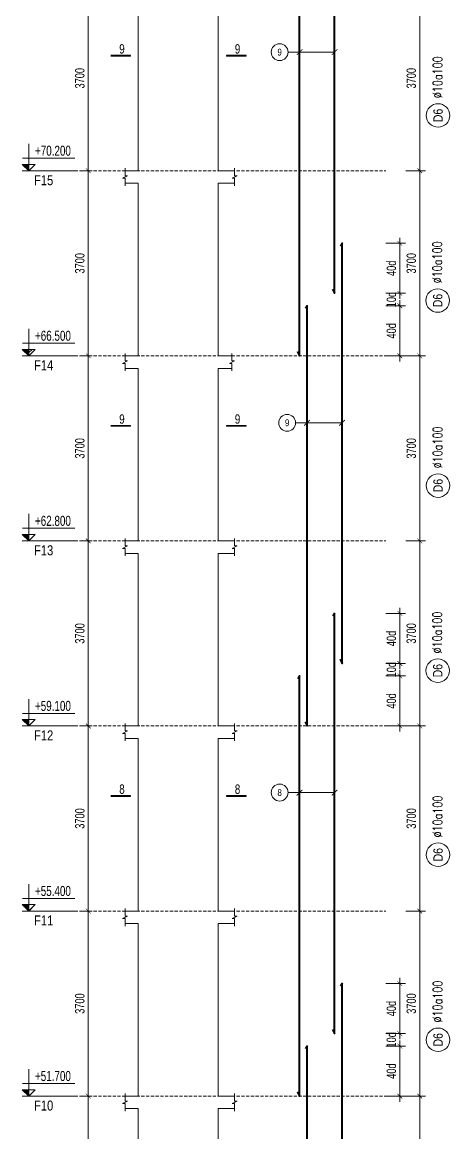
# Model space of a CAD drawing. Header units: millimetres. Extents: x 415878 to 795945, y 85573 to 378758.
# Drawn here: x 415878 to 424428, y 152296 to 174500 of the extents above; entities that cross this region are included whole.
import ezdxf
from ezdxf.enums import TextEntityAlignment as Align

# ---------------------------------------------------------------- set-up
doc = ezdxf.new("R2010")
doc.units = ezdxf.units.MM
doc.linetypes.add('DASHED2', pattern=[9.524999999999999, 6.35, -3.175])
doc.layers.get('0').update_dxf_attribs({"lineweight": 20})
doc.layers.get('Defpoints').update_dxf_attribs({"color": 151, "lineweight": 9})
for name, color, linetype, lineweight in [('NDC_S_ANNO', 7, 'Continuous', 20), ('NDC_S_CONTINUOUS', 3, 'Continuous', 20), ('NDC_S_DIM', 1, 'Continuous', 15), ('NDC_S_ENG TITLE', 3, 'Continuous', 20), ('NDC_S_HATCH MATERIAL', 8, 'Continuous', 13), ('NDC_S_LEADER', 1, 'Continuous', 15), ('NDC_S_REBAR NO.', 7, 'Continuous', 20), ('NDC_S_REBAR NO. BOX', 1, 'Continuous', 9), ('NDC_S_STIRRUP', 4, 'Continuous', 40), ('NDC_S_TEXT SYMBOL', 7, 'Continuous', 20), ('NDC_S_VN TEXT', 7, 'Continuous', 20)]:
    doc.layers.add(name, color=color, linetype=linetype, lineweight=lineweight)
doc.styles.add('NDC_ANNO', font='', dxfattribs={"width": 0.8})
doc.styles.add('NDC_ARIAL', font='arial.ttf', dxfattribs={"width": 0.85})
doc.styles.add('NDC_DIM', font='', dxfattribs={"width": 0.75})
doc.styles.add('NDC_ROMANS', font='romans.shx', dxfattribs={"width": 0.7})
doc.styles.add('NDC_VIE TXT', font='arial.ttf', dxfattribs={"width": 0.8})
doc.styles.get('NDC_ANNO').set_extended_font_data('Dotum')
doc.styles.get('NDC_DIM').set_extended_font_data('Dotum')
doc.dimstyles.new('NDC_dim_75', dxfattribs={"dimscale": 75, "dimtxt": 2.5, "dimasz": 1.5, "dimexe": 1.5, "dimexo": 2.5, "dimgap": 1, "dimtad": 1, "dimdec": 0, "dimzin": 0, "dimdsep": 46, "dimtxsty": 'NDC_DIM', "dimblk": 'DIMMARK', "dimcen": 0.09, "dimdle": 1.2, "dimclrd": 1, "dimclre": 1, "dimclrt": 3, "dimadec": 0, "dimazin": 0, "dimtfac": 1, "dimtdec": 0, "dimtix": 1, "dimtofl": 0, "dimtmove": 0, "dimatfit": 3, "dimfxl": 8, "dimfxlon": 1, "dimtolj": 1, "dimtzin": 0, "dimarcsym": 0})

# ---------------------------------------------------------------- blocks, each defined once
blk = doc.blocks.new('*U25')
at = {"layer": 'NDC_S_ANNO', "color": 0, "linetype": 'ByBlock', "lineweight": -2}
blk.add_line((-4.357142640116527, 0.002997111644365447), (1.000000217026004, 0.002999782974066001), dxfattribs=at)
at = {"layer": 'NDC_S_ANNO', "ltscale": 0.005, "const_width": 0.5}
blk.add_lwpolyline([(1.000000217026004, 0.002999782974066001), (-4.357142640116527, 0.002997111644365447)], dxfattribs=at)
at = {"layer": 'NDC_S_TEXT SYMBOL', "linetype": 'ByBlock', "lineweight": -2, "style": 'NDC_ANNO', "width": 0.8}
blk.add_attdef('DETAIL', text='', height=2.5, dxfattribs=at).set_placement((-0.635006858396082, 1.824862175366434), align=Align.MIDDLE_RIGHT)
blk = doc.blocks.new('*U26')
at = {"layer": 'NDC_S_ANNO', "color": 0, "linetype": 'ByBlock', "lineweight": -2}
blk.add_line((1.000000217026004, 0.002997111644368654), (-4.357142640116527, 0.002999782974062794), dxfattribs=at)
at = {"layer": 'NDC_S_ANNO', "ltscale": 0.005, "const_width": 0.5}
blk.add_lwpolyline([(1.000000217026004, 0.002999782974066001), (-4.357142640116527, 0.002997111644365447)], dxfattribs=at)
at = {"layer": 'NDC_S_TEXT SYMBOL', "linetype": 'ByBlock', "lineweight": -2, "style": 'NDC_ANNO', "width": 0.8}
blk.add_attdef('DETAIL', text='', height=2.5, dxfattribs=at).set_placement((-0.635006858396082, 1.824862175366434), align=Align.MIDDLE_RIGHT)
blk = doc.blocks.new('DIMMARK')
at = {"layer": 'NDC_S_DIM', "color": 1}
blk.add_line((-1.5, 0), (1, 0), dxfattribs=at)
at = {"layer": 'NDC_S_DIM', "color": 2, "const_width": 0.1}
blk.add_lwpolyline([(-0.4242640687119285, -0.4242640687119285), (0.4242640687119285, 0.4242640687119285)], dxfattribs=at)
blk = doc.blocks.new('*D817')
at = {"layer": 'Defpoints', "color": 0, "transparency": 16777216}
for p in [(417199.4336846764, 153029.3984995254), (417430.9967218214, 153029.3984995254), (417595.8055082398, 149329.3984995254)]:
    blk.add_point(p, dxfattribs=at)
at = {"layer": 'NDC_S_HATCH MATERIAL', "color": 1, "lineweight": -2, "transparency": 16777216}
for p, q in [((417243.4967218214, 153029.3984995254), (417086.9336846764, 153029.3984995254)), ((417199.4336846764, 149441.8984995254), (417199.4336846764, 152916.8984995254)), ((417408.3055082398, 149329.3984995254), (417086.9336846764, 149329.3984995254))]:
    blk.add_line(p, q, dxfattribs=at)
at = {"layer": 'NDC_S_HATCH MATERIAL', "color": 1, "lineweight": -2, "transparency": 16777216, "xscale": 112.5, "yscale": 112.5, "zscale": 112.5}
for p, rotation in [((417199.4336846764, 153029.3984995254), 90), ((417199.4336846764, 149329.3984995254), 270)]:
    blk.add_blockref('DIMMARK', p, dxfattribs=dict(at, rotation=rotation))
at = {"layer": 'NDC_S_HATCH MATERIAL', "color": 3, "transparency": 16777216, "insert": (417030.6836846763, 151179.3984995254), "char_height": 187.5, "attachment_point": 5, "rotation": 90, "style": 'NDC_DIM'}
blk.add_mtext('\\A1;3700', dxfattribs=at)
blk = doc.blocks.new('*D818')
at = {"layer": 'Defpoints', "color": 0, "transparency": 16777216}
for p in [(417199.4336846766, 156729.3984995254), (417430.9967218214, 156729.3984995254), (417430.9967218214, 153029.3984995254)]:
    blk.add_point(p, dxfattribs=at)
at = {"layer": 'NDC_S_HATCH MATERIAL', "color": 1, "lineweight": -2, "transparency": 16777216}
for p, q in [((417243.4967218214, 156729.3984995254), (417086.9336846766, 156729.3984995254)), ((417199.4336846766, 153141.8984995254), (417199.4336846766, 156616.8984995254)), ((417243.4967218214, 153029.3984995254), (417086.9336846766, 153029.3984995254))]:
    blk.add_line(p, q, dxfattribs=at)
at = {"layer": 'NDC_S_HATCH MATERIAL', "color": 1, "lineweight": -2, "transparency": 16777216, "xscale": 112.5, "yscale": 112.5, "zscale": 112.5}
for p, rotation in [((417199.4336846766, 156729.3984995254), 90), ((417199.4336846766, 153029.3984995254), 270)]:
    blk.add_blockref('DIMMARK', p, dxfattribs=dict(at, rotation=rotation))
at = {"layer": 'NDC_S_HATCH MATERIAL', "color": 3, "transparency": 16777216, "insert": (417030.6836846765, 154879.3984995254), "char_height": 187.5, "attachment_point": 5, "rotation": 90, "style": 'NDC_DIM'}
blk.add_mtext('\\A1;3700', dxfattribs=at)
blk = doc.blocks.new('*D819')
at = {"layer": 'Defpoints', "color": 0, "transparency": 16777216}
for p in [(417199.4336846768, 160429.3984995254), (417430.9967218214, 160429.3984995254), (417430.9967218214, 156729.3984995254)]:
    blk.add_point(p, dxfattribs=at)
at = {"layer": 'NDC_S_HATCH MATERIAL', "color": 1, "lineweight": -2, "transparency": 16777216}
for p, q in [((417243.4967218214, 160429.3984995254), (417086.9336846768, 160429.3984995254)), ((417199.4336846768, 156841.8984995254), (417199.4336846768, 160316.8984995254)), ((417243.4967218214, 156729.3984995254), (417086.9336846768, 156729.3984995254))]:
    blk.add_line(p, q, dxfattribs=at)
at = {"layer": 'NDC_S_HATCH MATERIAL', "color": 1, "lineweight": -2, "transparency": 16777216, "xscale": 112.5, "yscale": 112.5, "zscale": 112.5}
for p, rotation in [((417199.4336846768, 160429.3984995254), 90), ((417199.4336846768, 156729.3984995254), 270)]:
    blk.add_blockref('DIMMARK', p, dxfattribs=dict(at, rotation=rotation))
at = {"layer": 'NDC_S_HATCH MATERIAL', "color": 3, "transparency": 16777216, "insert": (417030.6836846768, 158579.3984995254), "char_height": 187.5, "attachment_point": 5, "rotation": 90, "style": 'NDC_DIM'}
blk.add_mtext('\\A1;3700', dxfattribs=at)
blk = doc.blocks.new('*D820')
at = {"layer": 'Defpoints', "color": 0, "transparency": 16777216}
for p in [(417199.4336846771, 164129.3984995254), (417430.9967218214, 164129.3984995254), (417430.9967218214, 160429.3984995254)]:
    blk.add_point(p, dxfattribs=at)
at = {"layer": 'NDC_S_HATCH MATERIAL', "color": 1, "lineweight": -2, "transparency": 16777216}
for p, q in [((417243.4967218214, 164129.3984995254), (417086.9336846771, 164129.3984995254)), ((417199.4336846771, 160541.8984995254), (417199.4336846771, 164016.8984995254)), ((417243.4967218214, 160429.3984995254), (417086.9336846771, 160429.3984995254))]:
    blk.add_line(p, q, dxfattribs=at)
at = {"layer": 'NDC_S_HATCH MATERIAL', "color": 1, "lineweight": -2, "transparency": 16777216, "xscale": 112.5, "yscale": 112.5, "zscale": 112.5}
for p, rotation in [((417199.4336846771, 164129.3984995254), 90), ((417199.4336846771, 160429.3984995254), 270)]:
    blk.add_blockref('DIMMARK', p, dxfattribs=dict(at, rotation=rotation))
at = {"layer": 'NDC_S_HATCH MATERIAL', "color": 3, "transparency": 16777216, "insert": (417030.683684677, 162279.3984995254), "char_height": 187.5, "attachment_point": 5, "rotation": 90, "style": 'NDC_DIM'}
blk.add_mtext('\\A1;3700', dxfattribs=at)
blk = doc.blocks.new('*D821')
at = {"layer": 'Defpoints', "color": 0, "transparency": 16777216}
for p in [(417199.4336846773, 167829.3984995254), (417430.9967218214, 167829.3984995254), (417430.9967218214, 164129.3984995254)]:
    blk.add_point(p, dxfattribs=at)
at = {"layer": 'NDC_S_HATCH MATERIAL', "color": 1, "lineweight": -2, "transparency": 16777216}
for p, q in [((417243.4967218214, 167829.3984995254), (417086.9336846773, 167829.3984995254)), ((417199.4336846773, 164241.8984995254), (417199.4336846773, 167716.8984995254)), ((417243.4967218214, 164129.3984995254), (417086.9336846773, 164129.3984995254))]:
    blk.add_line(p, q, dxfattribs=at)
at = {"layer": 'NDC_S_HATCH MATERIAL', "color": 1, "lineweight": -2, "transparency": 16777216, "xscale": 112.5, "yscale": 112.5, "zscale": 112.5}
for p, rotation in [((417199.4336846773, 167829.3984995254), 90), ((417199.4336846773, 164129.3984995254), 270)]:
    blk.add_blockref('DIMMARK', p, dxfattribs=dict(at, rotation=rotation))
at = {"layer": 'NDC_S_HATCH MATERIAL', "color": 3, "transparency": 16777216, "insert": (417030.6836846772, 165979.3984995254), "char_height": 187.5, "attachment_point": 5, "rotation": 90, "style": 'NDC_DIM'}
blk.add_mtext('\\A1;3700', dxfattribs=at)
blk = doc.blocks.new('*D822')
at = {"layer": 'Defpoints', "color": 0, "transparency": 16777216}
for p in [(417199.4336846775, 171529.3984995254), (417430.9967218214, 171529.3984995254), (417430.9967218214, 167829.3984995254)]:
    blk.add_point(p, dxfattribs=at)
at = {"layer": 'NDC_S_HATCH MATERIAL', "color": 1, "lineweight": -2, "transparency": 16777216}
for p, q in [((417243.4967218214, 171529.3984995254), (417086.9336846775, 171529.3984995254)), ((417199.4336846775, 167941.8984995254), (417199.4336846775, 171416.8984995254)), ((417243.4967218214, 167829.3984995254), (417086.9336846775, 167829.3984995254))]:
    blk.add_line(p, q, dxfattribs=at)
at = {"layer": 'NDC_S_HATCH MATERIAL', "color": 1, "lineweight": -2, "transparency": 16777216, "xscale": 112.5, "yscale": 112.5, "zscale": 112.5}
for p, rotation in [((417199.4336846775, 171529.3984995254), 90), ((417199.4336846775, 167829.3984995254), 270)]:
    blk.add_blockref('DIMMARK', p, dxfattribs=dict(at, rotation=rotation))
at = {"layer": 'NDC_S_HATCH MATERIAL', "color": 3, "transparency": 16777216, "insert": (417030.6836846775, 169679.3984995254), "char_height": 187.5, "attachment_point": 5, "rotation": 90, "style": 'NDC_DIM'}
blk.add_mtext('\\A1;3700', dxfattribs=at)
blk = doc.blocks.new('*D823')
at = {"layer": 'Defpoints', "color": 0, "transparency": 16777216}
for p in [(417199.4336846778, 175229.3984995254), (417430.9967218214, 175229.3984995254), (417430.9967218214, 171529.3984995254)]:
    blk.add_point(p, dxfattribs=at)
at = {"layer": 'NDC_S_HATCH MATERIAL', "color": 1, "lineweight": -2, "transparency": 16777216}
for p, q in [((417243.4967218214, 175229.3984995254), (417086.9336846778, 175229.3984995254)), ((417199.4336846778, 171641.8984995254), (417199.4336846778, 175116.8984995254)), ((417243.4967218214, 171529.3984995254), (417086.9336846778, 171529.3984995254))]:
    blk.add_line(p, q, dxfattribs=at)
at = {"layer": 'NDC_S_HATCH MATERIAL', "color": 1, "lineweight": -2, "transparency": 16777216, "xscale": 112.5, "yscale": 112.5, "zscale": 112.5}
for p, rotation in [((417199.4336846778, 175229.3984995254), 90), ((417199.4336846778, 171529.3984995254), 270)]:
    blk.add_blockref('DIMMARK', p, dxfattribs=dict(at, rotation=rotation))
at = {"layer": 'NDC_S_HATCH MATERIAL', "color": 3, "transparency": 16777216, "insert": (417030.6836846777, 173379.3984995254), "char_height": 187.5, "attachment_point": 5, "rotation": 90, "style": 'NDC_DIM'}
blk.add_mtext('\\A1;3700', dxfattribs=at)
blk = doc.blocks.new('*D869')
at = {"layer": 'Defpoints', "color": 0, "transparency": 16777216}
for p in [(419794.5496749418, 154029.3984995252), (423428.6123127703, 154029.3984995252), (419794.5496749418, 153029.3984995254)]:
    blk.add_point(p, dxfattribs=at)
at = {"layer": 'NDC_S_HATCH MATERIAL', "color": 1, "lineweight": -2, "transparency": 16777216}
for p, q in [((423147.3623127703, 154029.3984995252), (423541.1123127703, 154029.3984995252)), ((423428.6123127703, 153141.8984995254), (423428.6123127703, 153916.8984995252)), ((423147.3623127703, 153029.3984995254), (423541.1123127703, 153029.3984995254))]:
    blk.add_line(p, q, dxfattribs=at)
at = {"layer": 'NDC_S_HATCH MATERIAL', "color": 1, "lineweight": -2, "transparency": 16777216, "xscale": 112.5, "yscale": 112.5, "zscale": 112.5}
for p, rotation in [((423428.6123127703, 154029.3984995252), 90), ((423428.6123127703, 153029.3984995254), 270)]:
    blk.add_blockref('DIMMARK', p, dxfattribs=dict(at, rotation=rotation))
at = {"layer": 'NDC_S_HATCH MATERIAL', "color": 3, "transparency": 16777216, "insert": (423259.8623127702, 153529.3984995253), "char_height": 187.5, "attachment_point": 5, "rotation": 90, "style": 'NDC_DIM'}
blk.add_mtext('\\A1;\\A1;40d', dxfattribs=at)
blk = doc.blocks.new('*D870')
at = {"layer": 'Defpoints', "color": 0, "transparency": 16777216}
for p in [(419794.5496749418, 154279.3984995252), (423428.6123127707, 154279.3984995252), (419794.5496749418, 154029.3984995252)]:
    blk.add_point(p, dxfattribs=at)
at = {"layer": 'NDC_S_HATCH MATERIAL', "color": 1, "lineweight": -2, "transparency": 16777216}
for p, q in [((423428.6123127707, 154391.8984995252), (423428.6123127707, 154504.3984995252)), ((423147.3623127707, 154279.3984995252), (423541.1123127707, 154279.3984995252)), ((423147.3623127707, 154029.3984995252), (423541.1123127707, 154029.3984995252)), ((423428.6123127707, 153916.8984995252), (423428.6123127707, 153804.3984995252))]:
    blk.add_line(p, q, dxfattribs=at)
at = {"layer": 'NDC_S_HATCH MATERIAL', "color": 1, "lineweight": -2, "transparency": 16777216, "xscale": 112.5, "yscale": 112.5, "zscale": 112.5}
for p, rotation in [((423428.6123127707, 154279.3984995252), 270), ((423428.6123127707, 154029.3984995252), 90)]:
    blk.add_blockref('DIMMARK', p, dxfattribs=dict(at, rotation=rotation))
at = {"layer": 'NDC_S_HATCH MATERIAL', "color": 3, "transparency": 16777216, "insert": (423259.8623127707, 154154.3984995252), "char_height": 187.5, "attachment_point": 5, "rotation": 90, "style": 'NDC_DIM'}
blk.add_mtext('\\A1;\\A1;10d', dxfattribs=at)
blk = doc.blocks.new('*D871')
at = {"layer": 'Defpoints', "color": 0, "transparency": 16777216}
for p in [(419794.5496749418, 155279.3984995252), (423428.6123127712, 155279.3984995252), (419794.5496749418, 154279.3984995252)]:
    blk.add_point(p, dxfattribs=at)
at = {"layer": 'NDC_S_HATCH MATERIAL', "color": 1, "lineweight": -2, "transparency": 16777216}
for p, q in [((423147.3623127712, 155279.3984995252), (423541.1123127712, 155279.3984995252)), ((423428.6123127712, 154391.8984995252), (423428.6123127712, 155166.8984995252)), ((423147.3623127712, 154279.3984995252), (423541.1123127712, 154279.3984995252))]:
    blk.add_line(p, q, dxfattribs=at)
at = {"layer": 'NDC_S_HATCH MATERIAL', "color": 1, "lineweight": -2, "transparency": 16777216, "xscale": 112.5, "yscale": 112.5, "zscale": 112.5}
for p, rotation in [((423428.6123127712, 155279.3984995252), 90), ((423428.6123127712, 154279.3984995252), 270)]:
    blk.add_blockref('DIMMARK', p, dxfattribs=dict(at, rotation=rotation))
at = {"layer": 'NDC_S_HATCH MATERIAL', "color": 3, "transparency": 16777216, "insert": (423259.8623127711, 154779.3984995252), "char_height": 187.5, "attachment_point": 5, "rotation": 90, "style": 'NDC_DIM'}
blk.add_mtext('\\A1;\\A1;40d', dxfattribs=at)
blk = doc.blocks.new('*D875')
at = {"layer": 'Defpoints', "color": 0, "transparency": 16777216}
for p in [(419794.5496749418, 161429.3984995252), (423428.6123127707, 161429.3984995252), (419794.5496749418, 160429.3984995254)]:
    blk.add_point(p, dxfattribs=at)
at = {"layer": 'NDC_S_HATCH MATERIAL', "color": 1, "lineweight": -2, "transparency": 16777216}
for p, q in [((423147.3623127707, 161429.3984995252), (423541.1123127707, 161429.3984995252)), ((423428.6123127707, 160541.8984995254), (423428.6123127707, 161316.8984995252)), ((423147.3623127707, 160429.3984995254), (423541.1123127707, 160429.3984995254))]:
    blk.add_line(p, q, dxfattribs=at)
at = {"layer": 'NDC_S_HATCH MATERIAL', "color": 1, "lineweight": -2, "transparency": 16777216, "xscale": 112.5, "yscale": 112.5, "zscale": 112.5}
for p, rotation in [((423428.6123127707, 161429.3984995252), 90), ((423428.6123127707, 160429.3984995254), 270)]:
    blk.add_blockref('DIMMARK', p, dxfattribs=dict(at, rotation=rotation))
at = {"layer": 'NDC_S_HATCH MATERIAL', "color": 3, "transparency": 16777216, "insert": (423259.8623127707, 160929.3984995253), "char_height": 187.5, "attachment_point": 5, "rotation": 90, "style": 'NDC_DIM'}
blk.add_mtext('\\A1;\\A1;40d', dxfattribs=at)
blk = doc.blocks.new('*D876')
at = {"layer": 'Defpoints', "color": 0, "transparency": 16777216}
for p in [(419794.5496749418, 161679.3984995252), (423428.6123127712, 161679.3984995252), (419794.5496749418, 161429.3984995252)]:
    blk.add_point(p, dxfattribs=at)
at = {"layer": 'NDC_S_HATCH MATERIAL', "color": 1, "lineweight": -2, "transparency": 16777216}
for p, q in [((423428.6123127712, 161791.8984995252), (423428.6123127712, 161904.3984995252)), ((423147.3623127712, 161679.3984995252), (423541.1123127712, 161679.3984995252)), ((423147.3623127712, 161429.3984995252), (423541.1123127712, 161429.3984995252)), ((423428.6123127712, 161316.8984995252), (423428.6123127712, 161204.3984995252))]:
    blk.add_line(p, q, dxfattribs=at)
at = {"layer": 'NDC_S_HATCH MATERIAL', "color": 1, "lineweight": -2, "transparency": 16777216, "xscale": 112.5, "yscale": 112.5, "zscale": 112.5}
for p, rotation in [((423428.6123127712, 161679.3984995252), 270), ((423428.6123127712, 161429.3984995252), 90)]:
    blk.add_blockref('DIMMARK', p, dxfattribs=dict(at, rotation=rotation))
at = {"layer": 'NDC_S_HATCH MATERIAL', "color": 3, "transparency": 16777216, "insert": (423259.8623127711, 161554.3984995252), "char_height": 187.5, "attachment_point": 5, "rotation": 90, "style": 'NDC_DIM'}
blk.add_mtext('\\A1;\\A1;10d', dxfattribs=at)
blk = doc.blocks.new('*D877')
at = {"layer": 'Defpoints', "color": 0, "transparency": 16777216}
for p in [(419794.5496749418, 162679.3984995252), (423428.6123127717, 162679.3984995252), (419794.5496749418, 161679.3984995252)]:
    blk.add_point(p, dxfattribs=at)
at = {"layer": 'NDC_S_HATCH MATERIAL', "color": 1, "lineweight": -2, "transparency": 16777216}
for p, q in [((423147.3623127717, 162679.3984995252), (423541.1123127717, 162679.3984995252)), ((423428.6123127717, 161791.8984995252), (423428.6123127717, 162566.8984995252)), ((423147.3623127717, 161679.3984995252), (423541.1123127717, 161679.3984995252))]:
    blk.add_line(p, q, dxfattribs=at)
at = {"layer": 'NDC_S_HATCH MATERIAL', "color": 1, "lineweight": -2, "transparency": 16777216, "xscale": 112.5, "yscale": 112.5, "zscale": 112.5}
for p, rotation in [((423428.6123127717, 162679.3984995252), 90), ((423428.6123127717, 161679.3984995252), 270)]:
    blk.add_blockref('DIMMARK', p, dxfattribs=dict(at, rotation=rotation))
at = {"layer": 'NDC_S_HATCH MATERIAL', "color": 3, "transparency": 16777216, "insert": (423259.8623127716, 162179.3984995252), "char_height": 187.5, "attachment_point": 5, "rotation": 90, "style": 'NDC_DIM'}
blk.add_mtext('\\A1;\\A1;40d', dxfattribs=at)
blk = doc.blocks.new('*D878')
at = {"layer": 'Defpoints', "color": 0, "transparency": 16777216}
for p in [(419794.5496749418, 168829.3984995251), (423428.6123127707, 168829.3984995251), (419794.5496749418, 167829.3984995253)]:
    blk.add_point(p, dxfattribs=at)
at = {"layer": 'NDC_S_HATCH MATERIAL', "color": 1, "lineweight": -2, "transparency": 16777216}
for p, q in [((423147.3623127707, 168829.3984995251), (423541.1123127707, 168829.3984995251)), ((423428.6123127707, 167941.8984995253), (423428.6123127707, 168716.8984995251)), ((423147.3623127707, 167829.3984995253), (423541.1123127707, 167829.3984995253))]:
    blk.add_line(p, q, dxfattribs=at)
at = {"layer": 'NDC_S_HATCH MATERIAL', "color": 1, "lineweight": -2, "transparency": 16777216, "xscale": 112.5, "yscale": 112.5, "zscale": 112.5}
for p, rotation in [((423428.6123127707, 168829.3984995251), 90), ((423428.6123127707, 167829.3984995253), 270)]:
    blk.add_blockref('DIMMARK', p, dxfattribs=dict(at, rotation=rotation))
at = {"layer": 'NDC_S_HATCH MATERIAL', "color": 3, "transparency": 16777216, "insert": (423259.8623127707, 168329.3984995252), "char_height": 187.5, "attachment_point": 5, "rotation": 90, "style": 'NDC_DIM'}
blk.add_mtext('\\A1;\\A1;40d', dxfattribs=at)
blk = doc.blocks.new('*D879')
at = {"layer": 'Defpoints', "color": 0, "transparency": 16777216}
for p in [(419794.5496749418, 169079.3984995251), (423428.6123127712, 169079.3984995251), (419794.5496749418, 168829.3984995251)]:
    blk.add_point(p, dxfattribs=at)
at = {"layer": 'NDC_S_HATCH MATERIAL', "color": 1, "lineweight": -2, "transparency": 16777216}
for p, q in [((423428.6123127712, 169191.8984995251), (423428.6123127712, 169304.3984995251)), ((423147.3623127712, 169079.3984995251), (423541.1123127712, 169079.3984995251)), ((423147.3623127712, 168829.3984995251), (423541.1123127712, 168829.3984995251)), ((423428.6123127712, 168716.8984995251), (423428.6123127712, 168604.3984995251))]:
    blk.add_line(p, q, dxfattribs=at)
at = {"layer": 'NDC_S_HATCH MATERIAL', "color": 1, "lineweight": -2, "transparency": 16777216, "xscale": 112.5, "yscale": 112.5, "zscale": 112.5}
for p, rotation in [((423428.6123127712, 169079.3984995251), 270), ((423428.6123127712, 168829.3984995251), 90)]:
    blk.add_blockref('DIMMARK', p, dxfattribs=dict(at, rotation=rotation))
at = {"layer": 'NDC_S_HATCH MATERIAL', "color": 3, "transparency": 16777216, "insert": (423259.8623127711, 168954.3984995252), "char_height": 187.5, "attachment_point": 5, "rotation": 90, "style": 'NDC_DIM'}
blk.add_mtext('\\A1;\\A1;10d', dxfattribs=at)
blk = doc.blocks.new('*D880')
at = {"layer": 'Defpoints', "color": 0, "transparency": 16777216}
for p in [(419794.5496749418, 170079.3984995251), (423428.6123127717, 170079.3984995251), (419794.5496749418, 169079.3984995251)]:
    blk.add_point(p, dxfattribs=at)
at = {"layer": 'NDC_S_HATCH MATERIAL', "color": 1, "lineweight": -2, "transparency": 16777216}
for p, q in [((423147.3623127717, 170079.3984995251), (423541.1123127717, 170079.3984995251)), ((423428.6123127717, 169191.8984995251), (423428.6123127717, 169966.8984995251)), ((423147.3623127717, 169079.3984995251), (423541.1123127717, 169079.3984995251))]:
    blk.add_line(p, q, dxfattribs=at)
at = {"layer": 'NDC_S_HATCH MATERIAL', "color": 1, "lineweight": -2, "transparency": 16777216, "xscale": 112.5, "yscale": 112.5, "zscale": 112.5}
for p, rotation in [((423428.6123127717, 170079.3984995251), 90), ((423428.6123127717, 169079.3984995251), 270)]:
    blk.add_blockref('DIMMARK', p, dxfattribs=dict(at, rotation=rotation))
at = {"layer": 'NDC_S_HATCH MATERIAL', "color": 3, "transparency": 16777216, "insert": (423259.8623127716, 169579.3984995251), "char_height": 187.5, "attachment_point": 5, "rotation": 90, "style": 'NDC_DIM'}
blk.add_mtext('\\A1;\\A1;40d', dxfattribs=at)
blk = doc.blocks.new('*D931')
at = {"layer": 'Defpoints', "color": 0, "transparency": 16777216}
for p in [(419794.5496749418, 153029.3984995254), (423826.9947222897, 153029.3984995254), (419794.5496749418, 149329.3984995254)]:
    blk.add_point(p, dxfattribs=at)
at = {"layer": 'NDC_S_VN TEXT', "color": 1, "lineweight": -2, "transparency": 16777216}
for p, q in [((423545.7447222897, 153029.3984995254), (423939.4947222897, 153029.3984995254)), ((423826.9947222897, 149441.8984995254), (423826.9947222897, 152916.8984995254)), ((423545.7447222897, 149329.3984995254), (423939.4947222897, 149329.3984995254))]:
    blk.add_line(p, q, dxfattribs=at)
at = {"layer": 'NDC_S_VN TEXT', "color": 1, "lineweight": -2, "transparency": 16777216, "xscale": 112.5, "yscale": 112.5, "zscale": 112.5}
for p, rotation in [((423826.9947222897, 153029.3984995254), 90), ((423826.9947222897, 149329.3984995254), 270)]:
    blk.add_blockref('DIMMARK', p, dxfattribs=dict(at, rotation=rotation))
at = {"layer": 'NDC_S_VN TEXT', "color": 3, "transparency": 16777216, "insert": (423658.2447222896, 151179.3984995254), "char_height": 187.5, "attachment_point": 5, "rotation": 90, "style": 'NDC_DIM'}
blk.add_mtext('\\A1;3700', dxfattribs=at)
blk = doc.blocks.new('*D932')
at = {"layer": 'Defpoints', "color": 0, "transparency": 16777216}
for p in [(419794.5496749418, 156729.3984995254), (423826.9947222899, 156729.3984995254), (419794.5496749418, 153029.3984995254)]:
    blk.add_point(p, dxfattribs=at)
at = {"layer": 'NDC_S_VN TEXT', "color": 1, "lineweight": -2, "transparency": 16777216}
for p, q in [((423545.7447222899, 156729.3984995254), (423939.4947222899, 156729.3984995254)), ((423826.9947222899, 153141.8984995254), (423826.9947222899, 156616.8984995254)), ((423545.7447222899, 153029.3984995254), (423939.4947222899, 153029.3984995254))]:
    blk.add_line(p, q, dxfattribs=at)
at = {"layer": 'NDC_S_VN TEXT', "color": 1, "lineweight": -2, "transparency": 16777216, "xscale": 112.5, "yscale": 112.5, "zscale": 112.5}
for p, rotation in [((423826.9947222899, 156729.3984995254), 90), ((423826.9947222899, 153029.3984995254), 270)]:
    blk.add_blockref('DIMMARK', p, dxfattribs=dict(at, rotation=rotation))
at = {"layer": 'NDC_S_VN TEXT', "color": 3, "transparency": 16777216, "insert": (423658.2447222898, 154879.3984995254), "char_height": 187.5, "attachment_point": 5, "rotation": 90, "style": 'NDC_DIM'}
blk.add_mtext('\\A1;3700', dxfattribs=at)
blk = doc.blocks.new('*D933')
at = {"layer": 'Defpoints', "color": 0, "transparency": 16777216}
for p in [(419794.5496749418, 160429.3984995255), (423826.9947222901, 160429.3984995255), (419794.5496749418, 156729.3984995254)]:
    blk.add_point(p, dxfattribs=at)
at = {"layer": 'NDC_S_VN TEXT', "color": 1, "lineweight": -2, "transparency": 16777216}
for p, q in [((423545.7447222901, 160429.3984995255), (423939.4947222901, 160429.3984995255)), ((423826.9947222901, 156841.8984995254), (423826.9947222901, 160316.8984995255)), ((423545.7447222901, 156729.3984995254), (423939.4947222901, 156729.3984995254))]:
    blk.add_line(p, q, dxfattribs=at)
at = {"layer": 'NDC_S_VN TEXT', "color": 1, "lineweight": -2, "transparency": 16777216, "xscale": 112.5, "yscale": 112.5, "zscale": 112.5}
for p, rotation in [((423826.9947222901, 160429.3984995255), 90), ((423826.9947222901, 156729.3984995254), 270)]:
    blk.add_blockref('DIMMARK', p, dxfattribs=dict(at, rotation=rotation))
at = {"layer": 'NDC_S_VN TEXT', "color": 3, "transparency": 16777216, "insert": (423658.2447222901, 158579.3984995255), "char_height": 187.5, "attachment_point": 5, "rotation": 90, "style": 'NDC_DIM'}
blk.add_mtext('\\A1;3700', dxfattribs=at)
blk = doc.blocks.new('*D934')
at = {"layer": 'Defpoints', "color": 0, "transparency": 16777216}
for p in [(419794.5496749418, 164129.3984995254), (423826.9947222904, 164129.3984995254), (419794.5496749418, 160429.3984995255)]:
    blk.add_point(p, dxfattribs=at)
at = {"layer": 'NDC_S_VN TEXT', "color": 1, "lineweight": -2, "transparency": 16777216}
for p, q in [((423545.7447222904, 164129.3984995254), (423939.4947222904, 164129.3984995254)), ((423826.9947222904, 160541.8984995255), (423826.9947222904, 164016.8984995254)), ((423545.7447222904, 160429.3984995255), (423939.4947222904, 160429.3984995255))]:
    blk.add_line(p, q, dxfattribs=at)
at = {"layer": 'NDC_S_VN TEXT', "color": 1, "lineweight": -2, "transparency": 16777216, "xscale": 112.5, "yscale": 112.5, "zscale": 112.5}
for p, rotation in [((423826.9947222904, 164129.3984995254), 90), ((423826.9947222904, 160429.3984995255), 270)]:
    blk.add_blockref('DIMMARK', p, dxfattribs=dict(at, rotation=rotation))
at = {"layer": 'NDC_S_VN TEXT', "color": 3, "transparency": 16777216, "insert": (423658.2447222903, 162279.3984995255), "char_height": 187.5, "attachment_point": 5, "rotation": 90, "style": 'NDC_DIM'}
blk.add_mtext('\\A1;3700', dxfattribs=at)
blk = doc.blocks.new('*D935')
at = {"layer": 'Defpoints', "color": 0, "transparency": 16777216}
for p in [(419794.5496749418, 167829.3984995254), (423826.9947222906, 167829.3984995254), (419794.5496749418, 164129.3984995254)]:
    blk.add_point(p, dxfattribs=at)
at = {"layer": 'NDC_S_VN TEXT', "color": 1, "lineweight": -2, "transparency": 16777216}
for p, q in [((423545.7447222906, 167829.3984995254), (423939.4947222906, 167829.3984995254)), ((423826.9947222906, 164241.8984995254), (423826.9947222906, 167716.8984995254)), ((423545.7447222906, 164129.3984995254), (423939.4947222906, 164129.3984995254))]:
    blk.add_line(p, q, dxfattribs=at)
at = {"layer": 'NDC_S_VN TEXT', "color": 1, "lineweight": -2, "transparency": 16777216, "xscale": 112.5, "yscale": 112.5, "zscale": 112.5}
for p, rotation in [((423826.9947222906, 167829.3984995254), 90), ((423826.9947222906, 164129.3984995254), 270)]:
    blk.add_blockref('DIMMARK', p, dxfattribs=dict(at, rotation=rotation))
at = {"layer": 'NDC_S_VN TEXT', "color": 3, "transparency": 16777216, "insert": (423658.2447222905, 165979.3984995254), "char_height": 187.5, "attachment_point": 5, "rotation": 90, "style": 'NDC_DIM'}
blk.add_mtext('\\A1;3700', dxfattribs=at)
blk = doc.blocks.new('*D936')
at = {"layer": 'Defpoints', "color": 0, "transparency": 16777216}
for p in [(419794.5496749418, 171529.3984995254), (423826.9947222908, 171529.3984995254), (419794.5496749418, 167829.3984995254)]:
    blk.add_point(p, dxfattribs=at)
at = {"layer": 'NDC_S_VN TEXT', "color": 1, "lineweight": -2, "transparency": 16777216}
for p, q in [((423545.7447222908, 171529.3984995254), (423939.4947222908, 171529.3984995254)), ((423826.9947222908, 167941.8984995254), (423826.9947222908, 171416.8984995254)), ((423545.7447222908, 167829.3984995254), (423939.4947222908, 167829.3984995254))]:
    blk.add_line(p, q, dxfattribs=at)
at = {"layer": 'NDC_S_VN TEXT', "color": 1, "lineweight": -2, "transparency": 16777216, "xscale": 112.5, "yscale": 112.5, "zscale": 112.5}
for p, rotation in [((423826.9947222908, 171529.3984995254), 90), ((423826.9947222908, 167829.3984995254), 270)]:
    blk.add_blockref('DIMMARK', p, dxfattribs=dict(at, rotation=rotation))
at = {"layer": 'NDC_S_VN TEXT', "color": 3, "transparency": 16777216, "insert": (423658.2447222908, 169679.3984995254), "char_height": 187.5, "attachment_point": 5, "rotation": 90, "style": 'NDC_DIM'}
blk.add_mtext('\\A1;3700', dxfattribs=at)
blk = doc.blocks.new('*D937')
at = {"layer": 'Defpoints', "color": 0, "transparency": 16777216}
for p in [(419794.5496749418, 175229.3984995254), (423826.9947222911, 175229.3984995254), (419794.5496749418, 171529.3984995254)]:
    blk.add_point(p, dxfattribs=at)
at = {"layer": 'NDC_S_VN TEXT', "color": 1, "lineweight": -2, "transparency": 16777216}
for p, q in [((423545.7447222911, 175229.3984995254), (423939.4947222911, 175229.3984995254)), ((423826.9947222911, 171641.8984995254), (423826.9947222911, 175116.8984995254)), ((423545.7447222911, 171529.3984995254), (423939.4947222911, 171529.3984995254))]:
    blk.add_line(p, q, dxfattribs=at)
at = {"layer": 'NDC_S_VN TEXT', "color": 1, "lineweight": -2, "transparency": 16777216, "xscale": 112.5, "yscale": 112.5, "zscale": 112.5}
for p, rotation in [((423826.9947222911, 175229.3984995254), 90), ((423826.9947222911, 171529.3984995254), 270)]:
    blk.add_blockref('DIMMARK', p, dxfattribs=dict(at, rotation=rotation))
at = {"layer": 'NDC_S_VN TEXT', "color": 3, "transparency": 16777216, "insert": (423658.244722291, 173379.3984995255), "char_height": 187.5, "attachment_point": 5, "rotation": 90, "style": 'NDC_DIM'}
blk.add_mtext('\\A1;3700', dxfattribs=at)
blk = doc.blocks.new('CD')
at = {"layer": 'NDC_S_ANNO'}
blk.add_hatch(color=3, dxfattribs=at).paths.add_polyline_path([(5.820766091346741e-10, 159.6954857552046), (-161.2010908627417, 159.6954857552046), (5.820766091346741e-10, -5.529727786779404e-10)])
at = {"layer": 'NDC_S_ANNO', "ltscale": 50}
h = blk.add_hatch(dxfattribs=at)
h.set_pattern_fill('ANSI31', color=256, scale=140.6250541793833, style=0)
h.set_pattern_definition([(45, (5.820766091346741e-10, 0), (-315.7122508925224, 315.7122508925224), [])])
h.paths.add_polyline_path([(5.820766091346741e-10, 159.6954857552046), (5.820766091346741e-10, -5.529727786779404e-10), (161.2010908930097, 159.6954857552046)])
for p, q in [((-159.2704896852956, 314.0833880473947), (1146.947077315999, 314.0833880473947)), ((1156.125648126763, 0), (-163.8695725132129, 0))]:
    blk.add_line(p, q, dxfattribs=at)
for points in [[(5.820766091346741e-10, 669.4950748638657), (5.820766091346741e-10, -5.529727786779404e-10)], [(5.820766091346741e-10, -5.529727786779404e-10), (-161.2010908627417, 159.6954857552046), (5.820766091346741e-10, 159.6954857552046)], [(5.820766091346741e-10, -5.529727786779404e-10), (161.2010908930097, 159.6954857552046), (5.820766091346741e-10, 159.6954857552046)]]:
    blk.add_lwpolyline(points, dxfattribs=at)
at = {"layer": 'NDC_S_TEXT SYMBOL', "color": 3, "style": 'NDC_DIM', "width": 0.7}
blk.add_attdef('COT', (153.9534816145897, 374.6377722059842), '', height=250, dxfattribs=at)
blk = doc.blocks.new('MATDUNGCOTC1')
at = {"layer": 'NDC_S_CONTINUOUS'}
for points in [[(417934.5496749418, 171529.3984995254), (418194.5496749418, 171529.3984995254), (418194.5496749418, 174979.3984995254), (417934.5496749418, 174979.3984995254)], [(420124.5496749418, 171529.3984995254), (419794.5496749418, 171529.3984995254), (419794.5496749418, 174979.3984995254), (420124.5496749418, 174979.3984995254)], [(417934.5496749418, 167829.3984995254), (418194.5496749418, 167829.3984995254), (418194.5496749418, 171279.3984995254), (417934.5496749418, 171279.3984995254)], [(420071.1804091503, 167829.3984995254), (419794.5496749418, 167829.3984995254), (419794.5496749418, 171279.3984995254), (420124.5496749418, 171279.3984995254)], [(417934.5496749418, 164129.3984995254), (418194.5496749418, 164129.3984995254), (418194.5496749418, 167579.3984995254), (417934.5496749418, 167579.3984995254)], [(420124.5496749418, 164129.3984995254), (419794.5496749418, 164129.3984995254), (419794.5496749418, 167579.3984995254), (420071.1804091503, 167579.3984995254)], [(417934.5496749418, 160429.3984995254), (418194.5496749418, 160429.3984995254), (418194.5496749418, 163879.3984995254), (417934.5496749418, 163879.3984995254)], [(420124.5496749418, 160429.3984995254), (419794.5496749418, 160429.3984995254), (419794.5496749418, 163879.3984995254), (420124.5496749418, 163879.3984995254)], [(417934.5496749418, 156729.3984995254), (418194.5496749418, 156729.3984995254), (418194.5496749418, 160179.3984995254), (417934.5496749418, 160179.3984995254)], [(420124.5496749418, 156729.3984995254), (419794.5496749418, 156729.3984995254), (419794.5496749418, 160179.3984995254), (420124.5496749418, 160179.3984995254)], [(417934.5496749418, 153029.3984995254), (418194.5496749418, 153029.3984995254), (418194.5496749418, 156479.3984995254), (417934.5496749418, 156479.3984995254)], [(420124.5496749418, 153029.3984995254), (419794.5496749418, 153029.3984995254), (419794.5496749418, 156479.3984995254), (420124.5496749418, 156479.3984995254)], [(417934.5496749418, 149329.3984995254), (418194.5496749418, 149329.3984995254), (418194.5496749418, 152779.3984995254), (417934.5496749418, 152779.3984995254)], [(420254.5496749418, 149329.3984995254), (419794.5496749418, 149329.3984995254), (419794.5496749418, 152779.3984995254), (420124.5496749418, 152779.3984995254)]]:
    blk.add_lwpolyline(points, dxfattribs=at)
at = {"layer": 'NDC_S_DIM', "ltscale": 40}
for points in [[(417934.5496749418, 171229.3984995254), (417934.5496749418, 171379.3984995254), (417884.5496749418, 171379.3984995254), (417984.5496749418, 171429.3984995254), (417934.5496749418, 171429.3984995254), (417934.5496749418, 171579.3984995254)], [(420124.5496749418, 171229.3984995254), (420124.5496749418, 171379.3984995254), (420074.5496749418, 171379.3984995254), (420174.5496749418, 171429.3984995254), (420124.5496749418, 171429.3984995254), (420124.5496749418, 171579.3984995254)], [(417934.5496749418, 167529.3984995254), (417934.5496749418, 167679.3984995254), (417884.5496749418, 167679.3984995254), (417984.5496749418, 167729.3984995254), (417934.5496749418, 167729.3984995254), (417934.5496749418, 167879.3984995254)], [(420071.1804091503, 167529.3984995254), (420071.1804091503, 167679.3984995254), (420021.1804091503, 167679.3984995254), (420121.1804091503, 167729.3984995254), (420071.1804091503, 167729.3984995254), (420071.1804091503, 167879.3984995254)], [(417934.5496749418, 163829.3984995254), (417934.5496749418, 163979.3984995254), (417884.5496749418, 163979.3984995254), (417984.5496749418, 164029.3984995254), (417934.5496749418, 164029.3984995254), (417934.5496749418, 164179.3984995254)], [(420124.5496749418, 163829.3984995254), (420124.5496749418, 163979.3984995254), (420074.5496749418, 163979.3984995254), (420174.5496749418, 164029.3984995254), (420124.5496749418, 164029.3984995254), (420124.5496749418, 164179.3984995254)], [(417934.5496749418, 160129.3984995254), (417934.5496749418, 160279.3984995254), (417884.5496749418, 160279.3984995254), (417984.5496749418, 160329.3984995254), (417934.5496749418, 160329.3984995254), (417934.5496749418, 160479.3984995254)], [(420124.5496749418, 160129.3984995254), (420124.5496749418, 160279.3984995254), (420074.5496749418, 160279.3984995254), (420174.5496749418, 160329.3984995254), (420124.5496749418, 160329.3984995254), (420124.5496749418, 160479.3984995254)], [(417934.5496749418, 156429.3984995254), (417934.5496749418, 156579.3984995254), (417884.5496749418, 156579.3984995254), (417984.5496749418, 156629.3984995254), (417934.5496749418, 156629.3984995254), (417934.5496749418, 156779.3984995254)], [(420124.5496749418, 156429.3984995254), (420124.5496749418, 156579.3984995254), (420074.5496749418, 156579.3984995254), (420174.5496749418, 156629.3984995254), (420124.5496749418, 156629.3984995254), (420124.5496749418, 156779.3984995254)], [(417934.5496749418, 152729.3984995254), (417934.5496749418, 152879.3984995254), (417884.5496749418, 152879.3984995254), (417984.5496749418, 152929.3984995254), (417934.5496749418, 152929.3984995254), (417934.5496749418, 153079.3984995254)], [(420124.5496749418, 152729.3984995254), (420124.5496749418, 152879.3984995254), (420074.5496749418, 152879.3984995254), (420174.5496749418, 152929.3984995254), (420124.5496749418, 152929.3984995254), (420124.5496749418, 153079.3984995254)]]:
    blk.add_lwpolyline(points, dxfattribs=at)
at = {"layer": 'NDC_S_HATCH MATERIAL', "linetype": 'DASHED2', "ltscale": 10}
for p, q in [((415877.8793179487, 171529.3984995254), (423147.3623127794, 171529.3984995254)), ((415877.8793179487, 167829.3984995254), (423147.3623127794, 167829.3984995254)), ((415877.8793179487, 164129.3984995254), (423147.3623127794, 164129.3984995254)), ((415877.8793179487, 160429.3984995254), (423147.3623127794, 160429.3984995254)), ((415877.8793179487, 156729.3984995254), (423147.3623127794, 156729.3984995254)), ((415877.8793179487, 153029.3984995254), (423147.3623127794, 153029.3984995254))]:
    blk.add_line(p, q, dxfattribs=at)
at = {"layer": 'NDC_S_LEADER', "ltscale": 0.005}
for centre in [(421025.2516528845, 173900.927164743), (421175.2516528854, 166490.9680681545), (421025.2516528845, 159097.6213621245)]:
    blk.add_circle(centre, 168.749999999483, dxfattribs=at)
at = {"layer": 'NDC_S_REBAR NO. BOX'}
for centre in [(424192.7199499729, 172635.337953659), (424185.8370340217, 168935.337953659), (424192.7199499729, 165235.337953659), (424185.8370340212, 161535.3379536591), (424192.7199499729, 157855.5763106555), (424192.7199499726, 154155.5763106554)]:
    blk.add_circle(centre, 234.8327636705481, dxfattribs=at)
at = {"layer": 'NDC_S_STIRRUP'}
for points in [[(422083.1867700122, 169162.8430402951), (422123.1867700122, 169079.3984995217), (422123.1867700124, 177479.3984995252), (422089.6509448859, 177424.5513283253)], [(421383.1867700122, 167912.8430402987), (421423.1867700122, 167829.3984995253), (421423.1867700124, 176229.3984995252), (421389.6509448859, 176174.5513283254)], [(422233.1867700131, 161762.8430402951), (422273.1867700131, 161679.3984995217), (422273.1867700134, 170079.3984995252), (422239.6509448868, 170024.5513283254)], [(421533.1867700131, 160512.8430402988), (421573.1867700131, 160429.3984995254), (421573.1867700134, 168829.3984995253), (421539.6509448868, 168774.5513283254)], [(422083.1867700122, 154362.8430402951), (422123.1867700122, 154279.3984995217), (422123.1867700124, 162679.3984995252), (422089.6509448859, 162624.5513283254)], [(421383.1867700122, 153112.8430402988), (421423.1867700122, 153029.3984995254), (421423.1867700124, 161429.3984995253), (421389.6509448859, 161374.5513283255)], [(422233.1867700121, 147212.8430402989), (422273.1867700121, 147129.3984995255), (422273.1867700132, 155279.3984995252), (422239.6509448868, 155224.5513283254)], [(421533.1867700121, 145712.8430403025), (421573.1867700121, 145629.3984995291), (421573.1867700131, 154029.3984995253), (421539.6509448867, 153974.5513283255)]]:
    blk.add_lwpolyline(points, dxfattribs=at)
at = {"layer": 'NDC_S_DIM', "color": 2, "xscale": 75, "yscale": 75, "zscale": 75}
for name, p, values in [('*U25', (417974.5496651757, 173829.2635092915), {'DETAIL': '9'}), ('*U26', (420285.621093747, 173829.2636295014), {'DETAIL': '9'}), ('*U25', (417974.5496651757, 166429.2635092915), {'DETAIL': '9'}), ('*U26', (420285.621093747, 166429.2635092915), {'DETAIL': '9'}), ('*U25', (417974.5496651757, 159029.2635092915), {'DETAIL': '8'}), ('*U26', (420285.621093747, 159029.2636295014), {'DETAIL': '8'})]:
    blk.add_blockref(name, p, dxfattribs=at).add_auto_attribs(values)
at = {"layer": 'NDC_S_DIM'}
ref = blk.add_blockref('CD', (416009.5602244331, 171529.3984995254), dxfattribs=dict(at, xscale=0.8035714285714284, yscale=0.8035714285714284, zscale=0.8035714285714284))
ref.add_attrib('COT', '+70.200', (416133.2728435877, 171830.4467093338), dxfattribs={"layer": '0', "color": 3, "height": 200.8928571428572, "style": 'NDC_DIM', "width": 0.75})
ref = blk.add_blockref('CD', (416009.5602244331, 167829.3984995253), dxfattribs=dict(at, xscale=0.8035714285714284, yscale=0.8035714285714284, zscale=0.8035714285714284))
ref.add_attrib('COT', '+66.500', (416133.2728435877, 168130.4467093337), dxfattribs={"layer": '0', "color": 3, "height": 200.8928571428572, "style": 'NDC_DIM', "width": 0.75})
ref = blk.add_blockref('CD', (416009.5602244331, 164129.3984995254), dxfattribs=dict(at, xscale=0.8035714285714284, yscale=0.8035714285714284, zscale=0.8035714285714284))
ref.add_attrib('COT', '+62.800', (416133.2728435877, 164430.4467093337), dxfattribs={"layer": '0', "color": 3, "height": 200.8928571428572, "style": 'NDC_DIM', "width": 0.75})
ref = blk.add_blockref('CD', (416009.5602244331, 160429.3984995254), dxfattribs=dict(at, xscale=0.8035714285714284, yscale=0.8035714285714284, zscale=0.8035714285714284))
ref.add_attrib('COT', '+59.100', (416133.2728435877, 160730.4467093337), dxfattribs={"layer": '0', "color": 3, "height": 200.8928571428572, "style": 'NDC_DIM', "width": 0.75})
ref = blk.add_blockref('CD', (416009.5602244331, 156729.3984995254), dxfattribs=dict(at, xscale=0.8035714285714284, yscale=0.8035714285714284, zscale=0.8035714285714284))
ref.add_attrib('COT', '+55.400', (416133.2728435877, 157030.4467093337), dxfattribs={"layer": '0', "color": 3, "height": 200.8928571428572, "style": 'NDC_DIM', "width": 0.75})
ref = blk.add_blockref('CD', (416009.5602244331, 153029.3984995254), dxfattribs=dict(at, xscale=0.8035714285714284, yscale=0.8035714285714284, zscale=0.8035714285714284))
ref.add_attrib('COT', '+51.700', (416133.2728435877, 153330.4467093337), dxfattribs={"layer": '0', "color": 3, "height": 200.8928571428572, "style": 'NDC_DIM', "width": 0.75})
at = {"layer": 'NDC_S_ENG TITLE', "ltscale": 3, "style": 'NDC_ROMANS', "width": 0.75}
for p in [(424277.798155254, 172979.6129162932), (424270.915239303, 169279.6129162932), (424277.798155254, 165579.6129162932), (424270.9152393025, 161879.6129162933), (424277.798155254, 158199.8512732897), (424277.7981552538, 154499.8512732896)]:
    blk.add_text('%%C10a100', height=187.5, rotation=90, dxfattribs=at).set_placement(p)
at = {"layer": 'NDC_S_REBAR NO.', "style": 'NDC_ARIAL', "width": 0.8}
for p in [(424192.7199499729, 172635.337953659), (424185.8370340217, 168935.337953659), (424192.7199499729, 165235.337953659), (424185.8370340212, 161535.3379536591), (424192.7199499729, 157855.5763106555), (424192.7199499726, 154155.5763106554)]:
    blk.add_text('D6', height=187.5, rotation=90, dxfattribs=at).set_placement(p, align=Align.MIDDLE_CENTER)
at = {"layer": 'NDC_S_VN TEXT', "style": 'NDC_ARIAL', "width": 0.85}
for s, p in [('9', (421025.2516528845, 173900.927164743)), ('9', (421175.2516528854, 166490.9680681545)), ('8', (421025.2516528845, 159097.6213621245))]:
    blk.add_text(s, height=134.9999999995864, dxfattribs=at).set_placement(p, align=Align.MIDDLE_CENTER)
at = {"layer": 'NDC_S_VN TEXT', "style": 'NDC_VIE TXT', "width": 0.8}
for s, p in [('F15', (416112.2991454075, 171340.9813457644)), ('F14', (416112.2991454075, 167640.9813457643)), ('F13', (416112.2991454075, 163940.9813457644)), ('F12', (416112.2991454075, 160240.9813457644)), ('F11', (416112.2991454075, 156540.9813457644)), ('F10', (416112.2991454075, 152840.9813457644))]:
    blk.add_text(s, height=200.8928571428571, dxfattribs=at).set_placement(p, align=Align.MIDDLE_LEFT)
at = {"layer": 'NDC_S_HATCH MATERIAL'}
for base, p1, p2, picture, middle in [((417199.4336846778, 175229.3984995254), (417430.9967218214, 171529.3984995254), (417430.9967218214, 175229.3984995254), '*D823', (417030.6836846777, 173379.3984995254)), ((417199.4336846775, 171529.3984995254), (417430.9967218214, 167829.3984995254), (417430.9967218214, 171529.3984995254), '*D822', (417030.6836846775, 169679.3984995254)), ((417199.4336846773, 167829.3984995254), (417430.9967218214, 164129.3984995254), (417430.9967218214, 167829.3984995254), '*D821', (417030.6836846772, 165979.3984995254)), ((417199.4336846771, 164129.3984995254), (417430.9967218214, 160429.3984995254), (417430.9967218214, 164129.3984995254), '*D820', (417030.683684677, 162279.3984995254)), ((417199.4336846768, 160429.3984995254), (417430.9967218214, 156729.3984995254), (417430.9967218214, 160429.3984995254), '*D819', (417030.6836846768, 158579.3984995254)), ((417199.4336846766, 156729.3984995254), (417430.9967218214, 153029.3984995254), (417430.9967218214, 156729.3984995254), '*D818', (417030.6836846765, 154879.3984995254)), ((417199.4336846764, 153029.3984995254), (417595.8055082398, 149329.3984995254), (417430.9967218214, 153029.3984995254), '*D817', (417030.6836846763, 151179.3984995254))]:
    dim = blk.add_linear_dim(base=base, p1=p1, p2=p2, angle=90, dimstyle='NDC_dim_75', override={"dimtmove": 1}, dxfattribs=at)
    dim.commit()
    dim.dimension.update_dxf_attribs({"geometry": picture, "text_midpoint": middle})
for base, p1, p2, text, picture, middle in [((423428.6123127717, 170079.3984995251), (419794.5496749418, 169079.3984995251), (419794.5496749418, 170079.3984995251), '\\A1;40d', '*D880', (423259.8623127716, 169579.3984995251)), ((423428.6123127712, 169079.3984995251), (419794.5496749418, 168829.3984995251), (419794.5496749418, 169079.3984995251), '\\A1;10d', '*D879', (423259.8623127711, 168954.3984995252)), ((423428.6123127707, 168829.3984995251), (419794.5496749418, 167829.3984995253), (419794.5496749418, 168829.3984995251), '\\A1;40d', '*D878', (423259.8623127707, 168329.3984995252)), ((423428.6123127717, 162679.3984995252), (419794.5496749418, 161679.3984995252), (419794.5496749418, 162679.3984995252), '\\A1;40d', '*D877', (423259.8623127716, 162179.3984995252)), ((423428.6123127712, 161679.3984995252), (419794.5496749418, 161429.3984995252), (419794.5496749418, 161679.3984995252), '\\A1;10d', '*D876', (423259.8623127711, 161554.3984995252)), ((423428.6123127707, 161429.3984995252), (419794.5496749418, 160429.3984995254), (419794.5496749418, 161429.3984995252), '\\A1;40d', '*D875', (423259.8623127707, 160929.3984995253)), ((423428.6123127712, 155279.3984995252), (419794.5496749418, 154279.3984995252), (419794.5496749418, 155279.3984995252), '\\A1;40d', '*D871', (423259.8623127711, 154779.3984995252)), ((423428.6123127707, 154279.3984995252), (419794.5496749418, 154029.3984995252), (419794.5496749418, 154279.3984995252), '\\A1;10d', '*D870', (423259.8623127707, 154154.3984995252)), ((423428.6123127703, 154029.3984995252), (419794.5496749418, 153029.3984995254), (419794.5496749418, 154029.3984995252), '\\A1;40d', '*D869', (423259.8623127702, 153529.3984995253))]:
    dim = blk.add_linear_dim(base=base, p1=p1, p2=p2, angle=90, text=text, dimstyle='NDC_dim_75', override={"dimtmove": 1, "dimfxl": 3.75}, dxfattribs=at)
    dim.commit()
    dim.dimension.update_dxf_attribs({"geometry": picture, "text_midpoint": middle})
at = {"layer": 'NDC_S_VN TEXT'}
for base, p1, p2, picture, middle in [((423826.9947222911, 175229.3984995254), (419794.5496749418, 171529.3984995254), (419794.5496749418, 175229.3984995254), '*D937', (423658.244722291, 173379.3984995255)), ((423826.9947222908, 171529.3984995254), (419794.5496749418, 167829.3984995254), (419794.5496749418, 171529.3984995254), '*D936', (423658.2447222908, 169679.3984995254)), ((423826.9947222906, 167829.3984995254), (419794.5496749418, 164129.3984995254), (419794.5496749418, 167829.3984995254), '*D935', (423658.2447222905, 165979.3984995254)), ((423826.9947222904, 164129.3984995254), (419794.5496749418, 160429.3984995255), (419794.5496749418, 164129.3984995254), '*D934', (423658.2447222903, 162279.3984995255)), ((423826.9947222901, 160429.3984995255), (419794.5496749418, 156729.3984995254), (419794.5496749418, 160429.3984995255), '*D933', (423658.2447222901, 158579.3984995255)), ((423826.9947222899, 156729.3984995254), (419794.5496749418, 153029.3984995254), (419794.5496749418, 156729.3984995254), '*D932', (423658.2447222898, 154879.3984995254)), ((423826.9947222897, 153029.3984995254), (419794.5496749418, 149329.3984995254), (419794.5496749418, 153029.3984995254), '*D931', (423658.2447222896, 151179.3984995254))]:
    dim = blk.add_linear_dim(base=base, p1=p1, p2=p2, angle=90, dimstyle='NDC_dim_75', override={"dimtmove": 1, "dimfxl": 3.75}, dxfattribs=at)
    dim.commit()
    dim.dimension.update_dxf_attribs({"geometry": picture, "text_midpoint": middle})
for points in [[(422123.1867700122, 173900.927164743), (421194.001652884, 173900.927164743)], [(421423.1867700123, 173900.927164743), (421194.001652884, 173900.927164743)], [(422273.1867700131, 166490.9680681545), (421344.0016528849, 166490.9680681545)], [(421573.1867700132, 166490.9680681545), (421344.0016528849, 166490.9680681545)], [(422123.1867700122, 159097.6213621245), (421194.001652884, 159097.6213621245)], [(421423.1867700123, 159097.6213621245), (421194.001652884, 159097.6213621245)]]:
    blk.add_leader(points, dimstyle='NDC_dim_75', override={"dimtmove": 1, "dimldrblk": 'ARCHTICK', "dimfxl": 3.75}, dxfattribs=at)

msp = doc.modelspace()

# ---------------------------------------------------------------- block references
at = {"layer": 'NDC_S_VN TEXT'}
msp.add_blockref('MATDUNGCOTC1', (0, 0), dxfattribs=at)

doc.saveas('drawing.dxf')
